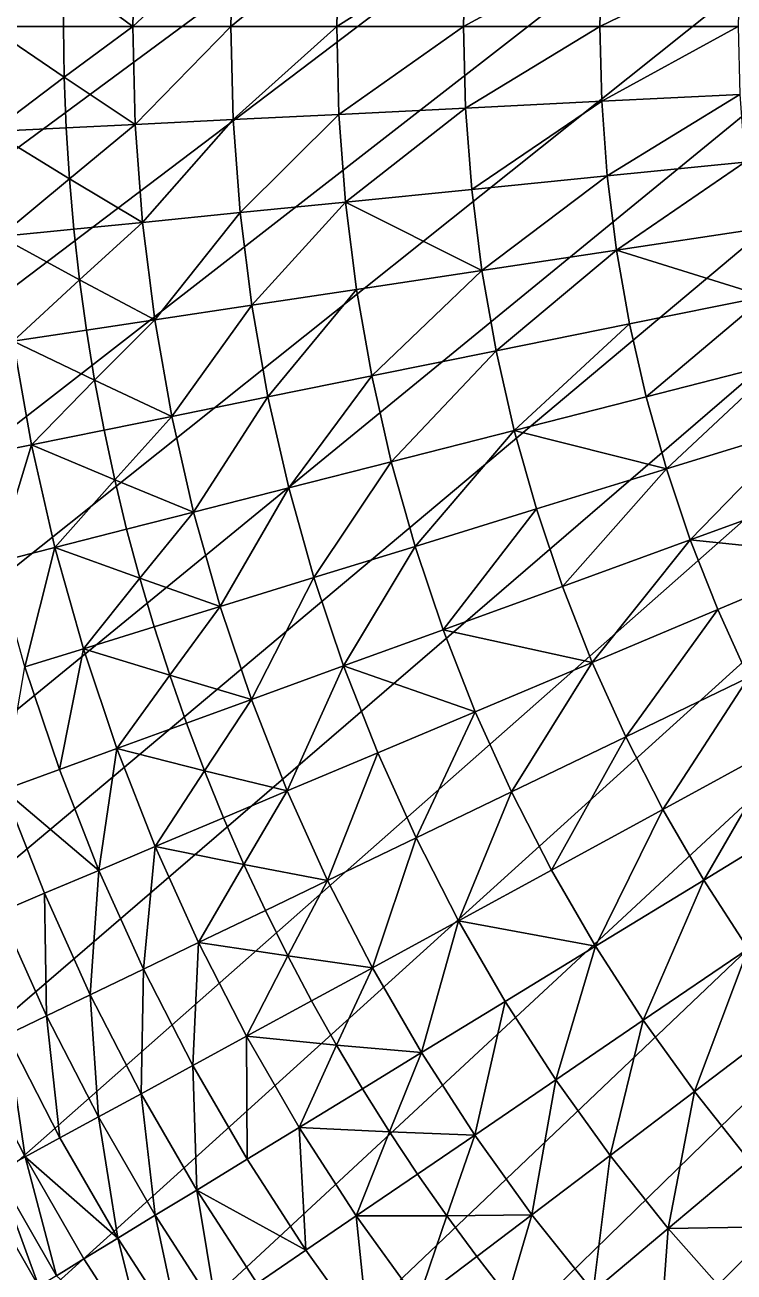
# Model space of a CAD drawing. Header units: millimetres. Extents: x -260 to 430, y -260 to 260.
# Drawn here: x -76.43 to -50.31, y -45.86 to 0.05 of the extents above; entities that cross this region are included whole.
import ezdxf

# ---------------------------------------------------------------- set-up
doc = ezdxf.new("R2010")
doc.units = ezdxf.units.MM
doc.header["$MEASUREMENT"] = 0
doc.layers.add('MESH_3D', color=2, linetype='CONTINUOUS')

msp = doc.modelspace()

# ---------------------------------------------------------------- linework, layer by layer
at = {"layer": 'MESH_3D'}
for points in [[(181.542, 186.125, 2950), (-259.919, 6.482, 2950), (-260, 0, 2950)], [(181.542, 186.125, 2950), (-260, 0, 2950), (-259.919, -6.482, 2950)], [(181.542, 186.125, 2950), (-259.919, -6.482, 2950), (-259.677, -12.96, 2950)], [(181.542, 186.125, 2950), (-259.677, -12.96, 2950), (-259.273, -19.43, 2950)], [(181.542, 186.125, 2950), (-259.273, -19.43, 2950), (-258.708, -25.888, 2950)], [(181.542, 186.125, 2950), (-258.708, -25.888, 2950), (-257.982, -32.329, 2950)], [(181.542, 186.125, 2950), (-257.982, -32.329, 2950), (-257.096, -38.751, 2950)], [(181.542, 186.125, 2950), (-257.096, -38.751, 2950), (-256.05, -45.149, 2950)], [(181.542, 186.125, 2950), (-256.05, -45.149, 2950), (-254.845, -51.518, 2950)], [(181.542, 186.125, 2950), (-254.845, -51.518, 2950), (-253.481, -57.855, 2950)], [(181.542, 186.125, 2950), (-253.481, -57.855, 2950), (-251.96, -64.157, 2950)], [(181.542, 186.125, 2950), (-251.96, -64.157, 2950), (-250.282, -70.419, 2950)], [(181.542, 186.125, 2950), (-250.282, -70.419, 2950), (-248.449, -76.636, 2950)], [(181.542, 186.125, 2950), (-248.449, -76.636, 2950), (-246.461, -82.807, 2950)], [(181.542, 186.125, 2950), (-246.461, -82.807, 2950), (-244.32, -88.925, 2950)], [(181.542, 186.125, 2950), (-244.32, -88.925, 2950), (-242.027, -94.989, 2950)], [(181.542, 186.125, 2950), (-242.027, -94.989, 2950), (-239.584, -100.993, 2950)], [(181.542, 186.125, 2950), (-239.584, -100.993, 2950), (-236.992, -106.935, 2950)], [(181.542, 186.125, 2950), (-236.992, -106.935, 2950), (-234.252, -112.81, 2950)], [(181.542, 186.125, 2950), (-234.252, -112.81, 2950), (-231.367, -118.615, 2950)], [(181.542, 186.125, 2950), (-231.367, -118.615, 2950), (-228.338, -124.346, 2950)], [(181.542, 186.125, 2950), (-228.338, -124.346, 2950), (-225.167, -130, 2950)], [(181.542, 186.125, 2950), (-225.167, -130, 2950), (-221.856, -135.573, 2950)], [(181.542, 186.125, 2950), (-221.856, -135.573, 2950), (-218.407, -141.062, 2950)], [(181.542, 186.125, 2950), (-218.407, -141.062, 2950), (-214.822, -146.463, 2950)], [(181.542, 186.125, 2950), (-214.822, -146.463, 2950), (-211.104, -151.773, 2950)], [(181.542, 186.125, 2950), (-211.104, -151.773, 2950), (-207.254, -156.989, 2950)], [(181.542, 186.125, 2950), (-207.254, -156.989, 2950), (-203.276, -162.107, 2950)], [(181.542, 186.125, 2950), (-203.276, -162.107, 2950), (-199.172, -167.125, 2950)], [(181.542, 186.125, 2950), (-199.172, -167.125, 2950), (-194.943, -172.038, 2950)], [(181.542, 186.125, 2950), (-194.943, -172.038, 2950), (-190.593, -176.845, 2950)], [(181.542, 186.125, 2950), (-190.593, -176.845, 2950), (-186.125, -181.542, 2950)], [(181.542, 186.125, 2950), (-186.125, -181.542, 2950), (-181.542, -186.125, 2950)], [(181.542, 186.125, 2950), (-181.542, -186.125, 2950), (-176.845, -190.593, 2950)], [(181.542, 186.125, 2950), (-176.845, -190.593, 2950), (-172.038, -194.943, 2950)], [(181.542, 186.125, 2950), (-172.038, -194.943, 2950), (-167.125, -199.172, 2950)], [(181.542, 186.125, 2950), (-167.125, -199.172, 2950), (-162.107, -203.276, 2950)], [(181.542, 186.125, 2950), (-162.107, -203.276, 2950), (-156.989, -207.254, 2950)], [(181.542, 186.125, 2950), (-156.989, -207.254, 2950), (-151.773, -211.104, 2950)], [(181.542, 186.125, 2950), (-151.773, -211.104, 2950), (-146.463, -214.822, 2950)], [(181.542, 186.125, 2950), (-146.463, -214.822, 2950), (-141.062, -218.407, 2950)], [(181.542, 186.125, 2950), (-141.062, -218.407, 2950), (-135.573, -221.856, 2950)], [(181.542, 186.125, 2950), (-135.573, -221.856, 2950), (-130, -225.167, 2950)], [(181.542, 186.125, 2950), (-130, -225.167, 2950), (-124.346, -228.338, 2950)], [(181.542, 186.125, 2950), (-124.346, -228.338, 2950), (-118.615, -231.367, 2950)], [(181.542, 186.125, 2950), (-118.615, -231.367, 2950), (-112.81, -234.252, 2950)], [(181.542, 186.125, 2950), (-112.81, -234.252, 2950), (-106.935, -236.992, 2950)], [(181.542, 186.125, 2950), (-106.935, -236.992, 2950), (-100.993, -239.584, 2950)], [(181.542, 186.125, 2950), (-100.993, -239.584, 2950), (-94.989, -242.027, 2950)], [(181.542, 186.125, 2950), (-94.989, -242.027, 2950), (-88.925, -244.32, 2950)], [(181.542, 186.125, 2950), (-88.925, -244.32, 2950), (-82.807, -246.461, 2950)], [(181.542, 186.125, 2950), (-82.807, -246.461, 2950), (-76.636, -248.449, 2950)], [(181.542, 186.125, 2950), (-76.636, -248.449, 2950), (-70.419, -250.282, 2950)], [(181.542, 186.125, 2950), (-70.419, -250.282, 2950), (-64.157, -251.96, 2950)], [(181.542, 186.125, 2950), (-64.157, -251.96, 2950), (-57.855, -253.481, 2950)], [(181.542, 186.125, 2950), (-57.855, -253.481, 2950), (-51.518, -254.845, 2950)], [(181.542, 186.125, 2950), (-51.518, -254.845, 2950), (-45.149, -256.05, 2950)], [(-77.729, 0, -27.31), (-77.632, 3.874, -27.31), (-74.977, 1.87, -29.155)], [(-72.453, 0, -30.723), (-74.977, 1.87, -29.155), (-72.363, 3.611, -30.723)], [(-72.453, 0, -30.723), (-72.363, 3.611, -30.723), (-68.756, 3.431, -32.733)], [(-72.453, 0, -30.723), (-68.756, 3.431, -32.733), (-68.842, 0, -32.733)], [(-68.842, 0, -32.733), (-68.756, 3.431, -32.733), (-64.864, 3.237, -34.667)], [(-68.842, 0, -32.733), (-64.864, 3.237, -34.667), (-64.944, 0, -34.667)], [(-64.944, 0, -34.667), (-64.864, 3.237, -34.667), (-60.196, 3.004, -36.717)], [(-64.944, 0, -34.667), (-60.196, 3.004, -36.717), (-60.271, 0, -36.717)], [(-60.271, 0, -36.717), (-60.196, 3.004, -36.717), (-55.187, 2.754, -38.639)], [(-60.271, 0, -36.717), (-55.187, 2.754, -38.639), (-55.255, 0, -38.639)], [(-55.255, 0, -38.639), (-55.187, 2.754, -38.639), (-50.097, 2.5, -40.339)], [(-55.255, 0, -38.639), (-50.097, 2.5, -40.339), (-50.16, 0, -40.339)], [(-77.729, 0, -27.31), (-74.977, 1.87, -29.155), (-75, 0, -29.155)], [(-72.453, 0, -30.723), (-75, 0, -29.155), (-74.977, 1.87, -29.155)], [(-77.729, 0, -27.31), (-75, 0, -29.155), (-74.977, -1.87, -29.155)], [(-77.632, -3.874, -27.31), (-77.729, 0, -27.31), (-74.977, -1.87, -29.155)], [(-72.453, 0, -30.723), (-74.977, -1.87, -29.155), (-75, 0, -29.155)], [(-72.363, -3.611, -30.723), (-74.977, -1.87, -29.155), (-72.453, 0, -30.723)], [(-72.363, -3.611, -30.723), (-72.453, 0, -30.723), (-68.842, 0, -32.733)], [(-72.363, -3.611, -30.723), (-68.842, 0, -32.733), (-68.756, -3.431, -32.733)], [(-68.756, -3.431, -32.733), (-68.842, 0, -32.733), (-64.944, 0, -34.667)], [(-68.756, -3.431, -32.733), (-64.944, 0, -34.667), (-64.864, -3.237, -34.667)], [(-64.864, -3.237, -34.667), (-64.944, 0, -34.667), (-60.271, 0, -36.717)], [(-64.864, -3.237, -34.667), (-60.271, 0, -36.717), (-60.196, -3.004, -36.717)], [(-60.196, -3.004, -36.717), (-60.271, 0, -36.717), (-55.255, 0, -38.639)], [(-60.196, -3.004, -36.717), (-55.255, 0, -38.639), (-55.187, -2.754, -38.639)], [(-55.187, -2.754, -38.639), (-55.255, 0, -38.639), (-50.16, 0, -40.339)], [(-55.187, -2.754, -38.639), (-50.16, 0, -40.339), (-50.097, -2.5, -40.339)], [(-77.632, -3.874, -27.31), (-74.977, -1.87, -29.155), (-74.907, -3.738, -29.155)], [(-72.363, -3.611, -30.723), (-74.907, -3.738, -29.155), (-74.977, -1.87, -29.155)], [(-59.971, -6.001, -36.717), (-60.196, -3.004, -36.717), (-55.187, -2.754, -38.639)], [(-59.971, -6.001, -36.717), (-55.187, -2.754, -38.639), (-54.981, -5.502, -38.639)], [(-54.981, -5.502, -38.639), (-55.187, -2.754, -38.639), (-50.097, -2.5, -40.339)], [(-54.981, -5.502, -38.639), (-50.097, -2.5, -40.339), (-49.911, -4.994, -40.339)], [(-64.622, -6.466, -34.667), (-64.864, -3.237, -34.667), (-60.196, -3.004, -36.717)], [(-64.622, -6.466, -34.667), (-60.196, -3.004, -36.717), (-59.971, -6.001, -36.717)], [(-72.363, -3.611, -30.723), (-74.79, -5.605, -29.155), (-74.907, -3.738, -29.155)], [(-72.093, -7.214, -30.723), (-74.79, -5.605, -29.155), (-72.363, -3.611, -30.723)], [(-72.093, -7.214, -30.723), (-72.363, -3.611, -30.723), (-68.756, -3.431, -32.733)], [(-72.093, -7.214, -30.723), (-68.756, -3.431, -32.733), (-68.5, -6.854, -32.733)], [(-68.5, -6.854, -32.733), (-68.756, -3.431, -32.733), (-64.864, -3.237, -34.667)], [(-68.5, -6.854, -32.733), (-64.864, -3.237, -34.667), (-64.622, -6.466, -34.667)], [(-77.632, -3.874, -27.31), (-74.907, -3.738, -29.155), (-74.79, -5.605, -29.155)], [(-77.343, -7.739, -27.31), (-77.632, -3.874, -27.31), (-74.79, -5.605, -29.155)], [(-54.638, -8.235, -38.639), (-54.981, -5.502, -38.639), (-49.911, -4.994, -40.339)], [(-54.638, -8.235, -38.639), (-49.911, -4.994, -40.339), (-49.6, -7.476, -40.339)], [(-59.598, -8.983, -36.717), (-59.971, -6.001, -36.717), (-54.981, -5.502, -38.639)], [(-59.598, -8.983, -36.717), (-54.981, -5.502, -38.639), (-54.638, -8.235, -38.639)], [(-77.343, -7.739, -27.31), (-74.79, -5.605, -29.155), (-74.627, -7.468, -29.155)], [(-72.093, -7.214, -30.723), (-74.627, -7.468, -29.155), (-74.79, -5.605, -29.155)], [(-64.622, -6.466, -34.667), (-59.971, -6.001, -36.717), (-59.598, -8.983, -36.717)], [(-71.644, -10.799, -30.723), (-72.093, -7.214, -30.723), (-68.5, -6.854, -32.733)], [(-71.644, -10.799, -30.723), (-68.5, -6.854, -32.733), (-68.073, -10.26, -32.733)], [(-68.073, -10.26, -32.733), (-68.5, -6.854, -32.733), (-64.622, -6.466, -34.667)], [(-68.073, -10.26, -32.733), (-64.622, -6.466, -34.667), (-64.219, -9.679, -34.667)], [(-64.219, -9.679, -34.667), (-64.622, -6.466, -34.667), (-59.598, -8.983, -36.717)], [(-72.093, -7.214, -30.723), (-74.418, -9.326, -29.155), (-74.627, -7.468, -29.155)], [(-71.644, -10.799, -30.723), (-74.418, -9.326, -29.155), (-72.093, -7.214, -30.723)], [(-77.343, -7.739, -27.31), (-74.627, -7.468, -29.155), (-74.418, -9.326, -29.155)], [(-76.861, -11.585, -27.31), (-77.343, -7.739, -27.31), (-74.418, -9.326, -29.155)], [(-54.638, -8.235, -38.639), (-49.6, -7.476, -40.339), (-49.165, -9.939, -40.339)], [(-59.076, -11.942, -36.717), (-59.598, -8.983, -36.717), (-54.638, -8.235, -38.639)], [(-59.076, -11.942, -36.717), (-54.638, -8.235, -38.639), (-54.16, -10.949, -38.639)], [(-54.16, -10.949, -38.639), (-54.638, -8.235, -38.639), (-49.165, -9.939, -40.339)], [(-63.657, -12.868, -34.667), (-64.219, -9.679, -34.667), (-59.598, -8.983, -36.717)], [(-63.657, -12.868, -34.667), (-59.598, -8.983, -36.717), (-59.076, -11.942, -36.717)], [(-76.861, -11.585, -27.31), (-74.418, -9.326, -29.155), (-74.162, -11.178, -29.155)], [(-71.644, -10.799, -30.723), (-74.162, -11.178, -29.155), (-74.418, -9.326, -29.155)], [(-67.477, -13.641, -32.733), (-68.073, -10.26, -32.733), (-64.219, -9.679, -34.667)], [(-67.477, -13.641, -32.733), (-64.219, -9.679, -34.667), (-63.657, -12.868, -34.667)], [(-53.547, -13.635, -38.639), (-54.16, -10.949, -38.639), (-49.165, -9.939, -40.339)], [(-53.547, -13.635, -38.639), (-49.165, -9.939, -40.339), (-48.609, -12.377, -40.339)], [(-71.017, -14.356, -30.723), (-71.644, -10.799, -30.723), (-68.073, -10.26, -32.733)], [(-71.017, -14.356, -30.723), (-68.073, -10.26, -32.733), (-67.477, -13.641, -32.733)], [(-71.644, -10.799, -30.723), (-73.861, -13.024, -29.155), (-74.162, -11.178, -29.155)], [(-71.017, -14.356, -30.723), (-73.861, -13.024, -29.155), (-71.644, -10.799, -30.723)], [(-58.407, -14.872, -36.717), (-59.076, -11.942, -36.717), (-54.16, -10.949, -38.639)], [(-58.407, -14.872, -36.717), (-54.16, -10.949, -38.639), (-53.547, -13.635, -38.639)], [(-76.861, -11.585, -27.31), (-74.162, -11.178, -29.155), (-73.861, -13.024, -29.155)], [(-78.396, -15.848, -25.632), (-76.861, -11.585, -27.31), (-76.188, -15.402, -27.31)], [(-76.188, -15.402, -27.31), (-76.861, -11.585, -27.31), (-73.861, -13.024, -29.155)], [(-62.936, -16.025, -34.667), (-63.657, -12.868, -34.667), (-59.076, -11.942, -36.717)], [(-62.936, -16.025, -34.667), (-59.076, -11.942, -36.717), (-58.407, -14.872, -36.717)], [(-52.8, -16.287, -38.639), (-53.547, -13.635, -38.639), (-48.609, -12.377, -40.339)], [(-52.8, -16.287, -38.639), (-48.609, -12.377, -40.339), (-47.931, -14.785, -40.339)], [(-76.188, -15.402, -27.31), (-73.861, -13.024, -29.155), (-73.513, -14.861, -29.155)], [(-71.017, -14.356, -30.723), (-73.513, -14.861, -29.155), (-73.861, -13.024, -29.155)], [(-66.713, -16.987, -32.733), (-67.477, -13.641, -32.733), (-63.657, -12.868, -34.667)], [(-66.713, -16.987, -32.733), (-63.657, -12.868, -34.667), (-62.936, -16.025, -34.667)], [(-70.213, -17.878, -30.723), (-71.017, -14.356, -30.723), (-67.477, -13.641, -32.733)], [(-70.213, -17.878, -30.723), (-67.477, -13.641, -32.733), (-66.713, -16.987, -32.733)], [(-58.407, -14.872, -36.717), (-53.547, -13.635, -38.639), (-52.8, -16.287, -38.639)], [(-71.017, -14.356, -30.723), (-73.12, -16.689, -29.155), (-73.513, -14.861, -29.155)], [(-70.213, -17.878, -30.723), (-73.12, -16.689, -29.155), (-71.017, -14.356, -30.723)], [(-76.188, -15.402, -27.31), (-73.513, -14.861, -29.155), (-73.12, -16.689, -29.155)], [(-62.059, -19.143, -34.667), (-62.936, -16.025, -34.667), (-58.407, -14.872, -36.717)], [(-62.059, -19.143, -34.667), (-58.407, -14.872, -36.717), (-57.593, -17.765, -36.717)], [(-57.593, -17.765, -36.717), (-58.407, -14.872, -36.717), (-52.8, -16.287, -38.639)], [(-51.923, -18.898, -38.639), (-52.8, -16.287, -38.639), (-47.931, -14.785, -40.339)], [(-51.923, -18.898, -38.639), (-47.931, -14.785, -40.339), (-47.135, -17.156, -40.339)], [(-77.508, -19.736, -25.632), (-78.396, -15.848, -25.632), (-76.188, -15.402, -27.31)], [(-77.508, -19.736, -25.632), (-76.188, -15.402, -27.31), (-75.325, -19.18, -27.31)], [(-75.325, -19.18, -27.31), (-76.188, -15.402, -27.31), (-73.12, -16.689, -29.155)], [(-65.783, -20.291, -32.733), (-66.713, -16.987, -32.733), (-62.936, -16.025, -34.667)], [(-65.783, -20.291, -32.733), (-62.936, -16.025, -34.667), (-62.059, -19.143, -34.667)], [(-56.636, -20.614, -36.717), (-57.593, -17.765, -36.717), (-52.8, -16.287, -38.639)], [(-56.636, -20.614, -36.717), (-52.8, -16.287, -38.639), (-51.923, -18.898, -38.639)], [(-75.325, -19.18, -27.31), (-73.12, -16.689, -29.155), (-72.681, -18.507, -29.155)], [(-70.213, -17.878, -30.723), (-72.681, -18.507, -29.155), (-73.12, -16.689, -29.155)], [(-69.234, -21.356, -30.723), (-70.213, -17.878, -30.723), (-66.713, -16.987, -32.733)], [(-69.234, -21.356, -30.723), (-66.713, -16.987, -32.733), (-65.783, -20.291, -32.733)], [(-51.923, -18.898, -38.639), (-47.135, -17.156, -40.339), (-46.221, -19.484, -40.339)], [(-70.213, -17.878, -30.723), (-72.197, -20.313, -29.155), (-72.681, -18.507, -29.155)], [(-69.234, -21.356, -30.723), (-72.197, -20.313, -29.155), (-70.213, -17.878, -30.723)], [(-61.028, -22.212, -34.667), (-62.059, -19.143, -34.667), (-57.593, -17.765, -36.717)], [(-61.028, -22.212, -34.667), (-57.593, -17.765, -36.717), (-56.636, -20.614, -36.717)], [(-75.325, -19.18, -27.31), (-72.681, -18.507, -29.155), (-72.197, -20.313, -29.155)], [(-76.428, -23.575, -25.632), (-77.508, -19.736, -25.632), (-75.325, -19.18, -27.31)], [(-76.428, -23.575, -25.632), (-75.325, -19.18, -27.31), (-74.275, -22.911, -27.31)], [(-74.275, -22.911, -27.31), (-75.325, -19.18, -27.31), (-72.197, -20.313, -29.155)], [(-64.69, -23.545, -32.733), (-65.783, -20.291, -32.733), (-62.059, -19.143, -34.667)], [(-64.69, -23.545, -32.733), (-62.059, -19.143, -34.667), (-61.028, -22.212, -34.667)], [(-55.538, -23.411, -36.717), (-56.636, -20.614, -36.717), (-51.923, -18.898, -38.639)], [(-55.538, -23.411, -36.717), (-51.923, -18.898, -38.639), (-50.916, -21.463, -38.639)], [(-50.916, -21.463, -38.639), (-51.923, -18.898, -38.639), (-46.221, -19.484, -40.339)], [(-49.783, -23.974, -38.639), (-50.916, -21.463, -38.639), (-46.221, -19.484, -40.339)], [(-74.275, -22.911, -27.31), (-72.197, -20.313, -29.155), (-71.668, -22.107, -29.155)], [(-69.234, -21.356, -30.723), (-71.668, -22.107, -29.155), (-72.197, -20.313, -29.155)], [(-68.084, -24.78, -30.723), (-69.234, -21.356, -30.723), (-65.783, -20.291, -32.733)], [(-68.084, -24.78, -30.723), (-65.783, -20.291, -32.733), (-64.69, -23.545, -32.733)], [(-61.028, -22.212, -34.667), (-56.636, -20.614, -36.717), (-55.538, -23.411, -36.717)], [(-69.234, -21.356, -30.723), (-71.095, -23.886, -29.155), (-71.668, -22.107, -29.155)], [(-68.084, -24.78, -30.723), (-71.095, -23.886, -29.155), (-69.234, -21.356, -30.723)], [(-54.302, -26.151, -36.717), (-55.538, -23.411, -36.717), (-50.916, -21.463, -38.639)], [(-54.302, -26.151, -36.717), (-50.916, -21.463, -38.639), (-49.783, -23.974, -38.639)], [(-74.275, -22.911, -27.31), (-71.668, -22.107, -29.155), (-71.095, -23.886, -29.155)], [(-64.69, -23.545, -32.733), (-61.028, -22.212, -34.667), (-59.845, -25.227, -34.667)], [(-59.845, -25.227, -34.667), (-61.028, -22.212, -34.667), (-55.538, -23.411, -36.717)], [(-75.158, -27.355, -25.632), (-76.428, -23.575, -25.632), (-74.275, -22.911, -27.31)], [(-75.158, -27.355, -25.632), (-74.275, -22.911, -27.31), (-73.041, -26.585, -27.31)], [(-73.041, -26.585, -27.31), (-74.275, -22.911, -27.31), (-71.095, -23.886, -29.155)], [(-58.513, -28.178, -34.667), (-59.845, -25.227, -34.667), (-55.538, -23.411, -36.717)], [(-58.513, -28.178, -34.667), (-55.538, -23.411, -36.717), (-54.302, -26.151, -36.717)], [(-77.2, -28.098, -23.852), (-76.428, -23.575, -25.632), (-75.158, -27.355, -25.632)], [(-66.764, -28.143, -30.723), (-68.084, -24.78, -30.723), (-64.69, -23.545, -32.733)], [(-66.764, -28.143, -30.723), (-64.69, -23.545, -32.733), (-63.436, -26.741, -32.733)], [(-63.436, -26.741, -32.733), (-64.69, -23.545, -32.733), (-59.845, -25.227, -34.667)], [(-73.041, -26.585, -27.31), (-71.095, -23.886, -29.155), (-70.477, -25.652, -29.155)], [(-68.084, -24.78, -30.723), (-70.477, -25.652, -29.155), (-71.095, -23.886, -29.155)], [(-52.931, -28.825, -36.717), (-54.302, -26.151, -36.717), (-49.783, -23.974, -38.639)], [(-52.931, -28.825, -36.717), (-49.783, -23.974, -38.639), (-48.526, -26.426, -38.639)], [(-68.084, -24.78, -30.723), (-69.816, -27.401, -29.155), (-70.477, -25.652, -29.155)], [(-66.764, -28.143, -30.723), (-69.816, -27.401, -29.155), (-68.084, -24.78, -30.723)], [(-62.024, -29.869, -32.733), (-63.436, -26.741, -32.733), (-59.845, -25.227, -34.667)], [(-62.024, -29.869, -32.733), (-59.845, -25.227, -34.667), (-58.513, -28.178, -34.667)], [(-73.041, -26.585, -27.31), (-70.477, -25.652, -29.155), (-69.816, -27.401, -29.155)], [(-57.035, -31.06, -34.667), (-58.513, -28.178, -34.667), (-54.302, -26.151, -36.717)], [(-57.035, -31.06, -34.667), (-54.302, -26.151, -36.717), (-52.931, -28.825, -36.717)], [(-73.701, -31.068, -25.632), (-75.158, -27.355, -25.632), (-73.041, -26.585, -27.31)], [(-73.701, -31.068, -25.632), (-73.041, -26.585, -27.31), (-71.625, -30.193, -27.31)], [(-71.625, -30.193, -27.31), (-73.041, -26.585, -27.31), (-69.816, -27.401, -29.155)], [(-51.429, -31.427, -36.717), (-52.931, -28.825, -36.717), (-48.526, -26.426, -38.639)], [(-51.429, -31.427, -36.717), (-48.526, -26.426, -38.639), (-47.149, -28.812, -38.639)], [(-65.278, -31.436, -30.723), (-66.764, -28.143, -30.723), (-63.436, -26.741, -32.733)], [(-65.278, -31.436, -30.723), (-63.436, -26.741, -32.733), (-62.024, -29.869, -32.733)], [(-73.701, -31.068, -25.632), (-77.2, -28.098, -23.852), (-75.158, -27.355, -25.632)], [(-71.625, -30.193, -27.31), (-69.816, -27.401, -29.155), (-69.111, -29.133, -29.155)], [(-66.764, -28.143, -30.723), (-69.111, -29.133, -29.155), (-69.816, -27.401, -29.155)], [(-77.347, -32.605, -22.245), (-77.2, -28.098, -23.852), (-75.703, -31.912, -23.852)], [(-75.703, -31.912, -23.852), (-77.2, -28.098, -23.852), (-73.701, -31.068, -25.632)], [(-66.764, -28.143, -30.723), (-68.363, -30.847, -29.155), (-69.111, -29.133, -29.155)], [(-65.278, -31.436, -30.723), (-68.363, -30.847, -29.155), (-66.764, -28.143, -30.723)], [(-60.458, -32.924, -32.733), (-62.024, -29.869, -32.733), (-58.513, -28.178, -34.667)], [(-60.458, -32.924, -32.733), (-58.513, -28.178, -34.667), (-57.035, -31.06, -34.667)], [(-55.416, -33.864, -34.667), (-57.035, -31.06, -34.667), (-52.931, -28.825, -36.717)], [(-55.416, -33.864, -34.667), (-52.931, -28.825, -36.717), (-51.429, -31.427, -36.717)], [(-49.798, -33.952, -36.717), (-51.429, -31.427, -36.717), (-47.149, -28.812, -38.639)], [(-71.625, -30.193, -27.31), (-69.111, -29.133, -29.155), (-68.363, -30.847, -29.155)], [(-72.061, -34.703, -25.632), (-73.701, -31.068, -25.632), (-71.625, -30.193, -27.31)], [(-72.061, -34.703, -25.632), (-71.625, -30.193, -27.31), (-70.031, -33.725, -27.31)], [(-70.031, -33.725, -27.31), (-71.625, -30.193, -27.31), (-68.363, -30.847, -29.155)], [(-63.63, -34.651, -30.723), (-65.278, -31.436, -30.723), (-62.024, -29.869, -32.733)], [(-63.63, -34.651, -30.723), (-62.024, -29.869, -32.733), (-60.458, -32.924, -32.733)], [(-74.018, -35.645, -23.852), (-75.703, -31.912, -23.852), (-73.701, -31.068, -25.632)], [(-74.018, -35.645, -23.852), (-73.701, -31.068, -25.632), (-72.061, -34.703, -25.632)], [(-70.031, -33.725, -27.31), (-68.363, -30.847, -29.155), (-67.573, -32.541, -29.155)], [(-65.278, -31.436, -30.723), (-67.573, -32.541, -29.155), (-68.363, -30.847, -29.155)], [(-60.458, -32.924, -32.733), (-57.035, -31.06, -34.667), (-55.416, -33.864, -34.667)], [(-65.278, -31.436, -30.723), (-66.74, -34.216, -29.155), (-67.573, -32.541, -29.155)], [(-63.63, -34.651, -30.723), (-66.74, -34.216, -29.155), (-65.278, -31.436, -30.723)], [(-53.659, -36.584, -34.667), (-55.416, -33.864, -34.667), (-51.429, -31.427, -36.717)], [(-53.659, -36.584, -34.667), (-51.429, -31.427, -36.717), (-49.798, -33.952, -36.717)], [(-75.626, -36.42, -22.245), (-77.347, -32.605, -22.245), (-75.703, -31.912, -23.852)], [(-75.626, -36.42, -22.245), (-75.703, -31.912, -23.852), (-74.018, -35.645, -23.852)], [(-70.031, -33.725, -27.31), (-67.573, -32.541, -29.155), (-66.74, -34.216, -29.155)], [(-77.084, -37.122, -20.646), (-77.347, -32.605, -22.245), (-75.626, -36.42, -22.245)], [(-61.824, -37.78, -30.723), (-63.63, -34.651, -30.723), (-60.458, -32.924, -32.733)], [(-61.824, -37.78, -30.723), (-60.458, -32.924, -32.733), (-58.742, -35.896, -32.733)], [(-58.742, -35.896, -32.733), (-60.458, -32.924, -32.733), (-55.416, -33.864, -34.667)], [(-70.241, -38.251, -25.632), (-72.061, -34.703, -25.632), (-70.031, -33.725, -27.31)], [(-70.241, -38.251, -25.632), (-70.031, -33.725, -27.31), (-68.263, -37.174, -27.31)], [(-68.263, -37.174, -27.31), (-70.031, -33.725, -27.31), (-66.74, -34.216, -29.155)], [(-56.88, -38.78, -32.733), (-58.742, -35.896, -32.733), (-55.416, -33.864, -34.667)], [(-56.88, -38.78, -32.733), (-55.416, -33.864, -34.667), (-53.659, -36.584, -34.667)], [(-51.769, -39.214, -34.667), (-53.659, -36.584, -34.667), (-49.798, -33.952, -36.717)], [(-51.769, -39.214, -34.667), (-49.798, -33.952, -36.717), (-48.044, -36.392, -36.717)], [(-68.263, -37.174, -27.31), (-66.74, -34.216, -29.155), (-65.867, -35.869, -29.155)], [(-63.63, -34.651, -30.723), (-65.867, -35.869, -29.155), (-66.74, -34.216, -29.155)], [(-72.15, -39.291, -23.852), (-74.018, -35.645, -23.852), (-72.061, -34.703, -25.632)], [(-72.15, -39.291, -23.852), (-72.061, -34.703, -25.632), (-70.241, -38.251, -25.632)], [(-63.63, -34.651, -30.723), (-64.952, -37.5, -29.155), (-65.867, -35.869, -29.155)], [(-61.824, -37.78, -30.723), (-64.952, -37.5, -29.155), (-63.63, -34.651, -30.723)], [(-73.717, -40.144, -22.245), (-75.626, -36.42, -22.245), (-74.018, -35.645, -23.852)], [(-73.717, -40.144, -22.245), (-74.018, -35.645, -23.852), (-72.15, -39.291, -23.852)], [(-68.263, -37.174, -27.31), (-65.867, -35.869, -29.155), (-64.952, -37.5, -29.155)], [(-59.864, -40.814, -30.723), (-61.824, -37.78, -30.723), (-58.742, -35.896, -32.733)], [(-59.864, -40.814, -30.723), (-58.742, -35.896, -32.733), (-56.88, -38.78, -32.733)], [(-75.138, -40.918, -20.646), (-77.084, -37.122, -20.646), (-75.626, -36.42, -22.245)], [(-75.138, -40.918, -20.646), (-75.626, -36.42, -22.245), (-73.717, -40.144, -22.245)], [(-54.876, -41.567, -32.733), (-56.88, -38.78, -32.733), (-53.659, -36.584, -34.667)], [(-54.876, -41.567, -32.733), (-53.659, -36.584, -34.667), (-51.769, -39.214, -34.667)], [(-49.75, -41.745, -34.667), (-51.769, -39.214, -34.667), (-48.044, -36.392, -36.717)], [(-76.423, -41.618, -19.056), (-78.403, -37.757, -19.056), (-77.084, -37.122, -20.646)], [(-76.423, -41.618, -19.056), (-77.084, -37.122, -20.646), (-75.138, -40.918, -20.646)], [(-68.247, -41.705, -25.632), (-70.241, -38.251, -25.632), (-68.263, -37.174, -27.31)], [(-66.325, -40.531, -27.31), (-68.263, -37.174, -27.31), (-64.952, -37.5, -29.155)], [(-68.247, -41.705, -25.632), (-68.263, -37.174, -27.31), (-66.325, -40.531, -27.31)], [(-66.325, -40.531, -27.31), (-64.952, -37.5, -29.155), (-63.997, -39.108, -29.155)], [(-61.824, -37.78, -30.723), (-63.997, -39.108, -29.155), (-64.952, -37.5, -29.155)], [(-77.462, -42.184, -17.643), (-78.403, -37.757, -19.056), (-76.423, -41.618, -19.056)], [(-61.824, -37.78, -30.723), (-63.002, -40.691, -29.155), (-63.997, -39.108, -29.155)], [(-59.864, -40.814, -30.723), (-63.002, -40.691, -29.155), (-61.824, -37.78, -30.723)], [(-70.101, -42.838, -23.852), (-72.15, -39.291, -23.852), (-70.241, -38.251, -25.632)], [(-70.101, -42.838, -23.852), (-70.241, -38.251, -25.632), (-68.247, -41.705, -25.632)], [(-57.755, -43.748, -30.723), (-59.864, -40.814, -30.723), (-56.88, -38.78, -32.733)], [(-57.755, -43.748, -30.723), (-56.88, -38.78, -32.733), (-54.876, -41.567, -32.733)], [(-71.624, -43.768, -22.245), (-73.717, -40.144, -22.245), (-72.15, -39.291, -23.852)], [(-71.624, -43.768, -22.245), (-72.15, -39.291, -23.852), (-70.101, -42.838, -23.852)], [(-66.325, -40.531, -27.31), (-63.997, -39.108, -29.155), (-63.002, -40.691, -29.155)], [(-52.736, -44.251, -32.733), (-54.876, -41.567, -32.733), (-51.769, -39.214, -34.667)], [(-52.736, -44.251, -32.733), (-51.769, -39.214, -34.667), (-49.75, -41.745, -34.667)], [(-73.005, -44.612, -20.646), (-75.138, -40.918, -20.646), (-73.717, -40.144, -22.245)], [(-73.005, -44.612, -20.646), (-73.717, -40.144, -22.245), (-71.624, -43.768, -22.245)], [(-66.084, -45.055, -25.632), (-68.247, -41.705, -25.632), (-66.325, -40.531, -27.31)], [(-64.223, -43.786, -27.31), (-66.325, -40.531, -27.31), (-63.002, -40.691, -29.155)], [(-66.084, -45.055, -25.632), (-66.325, -40.531, -27.31), (-64.223, -43.786, -27.31)], [(-64.223, -43.786, -27.31), (-63.002, -40.691, -29.155), (-61.968, -42.249, -29.155)], [(-59.864, -40.814, -30.723), (-61.968, -42.249, -29.155), (-63.002, -40.691, -29.155)], [(-59.864, -40.814, -30.723), (-60.895, -43.781, -29.155), (-61.968, -42.249, -29.155)], [(-57.755, -43.748, -30.723), (-60.895, -43.781, -29.155), (-59.864, -40.814, -30.723)], [(-73.005, -44.612, -20.646), (-76.423, -41.618, -19.056), (-75.138, -40.918, -20.646)], [(-75.264, -45.993, -17.643), (-77.462, -42.184, -17.643), (-76.423, -41.618, -19.056)], [(-74.254, -45.375, -19.056), (-76.423, -41.618, -19.056), (-73.005, -44.612, -20.646)], [(-75.264, -45.993, -17.643), (-76.423, -41.618, -19.056), (-74.254, -45.375, -19.056)], [(-66.084, -45.055, -25.632), (-70.101, -42.838, -23.852), (-68.247, -41.705, -25.632)], [(-55.502, -46.572, -30.723), (-57.755, -43.748, -30.723), (-54.876, -41.567, -32.733)], [(-55.502, -46.572, -30.723), (-54.876, -41.567, -32.733), (-52.736, -44.251, -32.733)], [(-52.736, -44.251, -32.733), (-49.75, -41.745, -34.667), (-47.607, -44.173, -34.667)], [(-75.909, -46.387, -16.667), (-78.127, -42.546, -16.667), (-77.462, -42.184, -17.643)], [(-75.909, -46.387, -16.667), (-77.462, -42.184, -17.643), (-75.264, -45.993, -17.643)], [(-76.521, -46.761, -15.675), (-78.127, -42.546, -16.667), (-75.909, -46.387, -16.667)], [(-64.223, -43.786, -27.31), (-61.968, -42.249, -29.155), (-60.895, -43.781, -29.155)], [(-69.353, -47.284, -22.245), (-71.624, -43.768, -22.245), (-70.101, -42.838, -23.852)], [(-67.879, -46.279, -23.852), (-70.101, -42.838, -23.852), (-66.084, -45.055, -25.632)], [(-69.353, -47.284, -22.245), (-70.101, -42.838, -23.852), (-67.879, -46.279, -23.852)], [(-70.69, -48.196, -20.646), (-73.005, -44.612, -20.646), (-71.624, -43.768, -22.245)], [(-70.69, -48.196, -20.646), (-71.624, -43.768, -22.245), (-69.353, -47.284, -22.245)], [(-63.756, -48.293, -25.632), (-66.084, -45.055, -25.632), (-64.223, -43.786, -27.31)], [(-61.96, -46.933, -27.31), (-64.223, -43.786, -27.31), (-60.895, -43.781, -29.155)], [(-63.756, -48.293, -25.632), (-64.223, -43.786, -27.31), (-61.96, -46.933, -27.31)], [(-61.96, -46.933, -27.31), (-60.895, -43.781, -29.155), (-59.785, -45.285, -29.155)], [(-57.755, -43.748, -30.723), (-59.785, -45.285, -29.155), (-60.895, -43.781, -29.155)], [(-57.755, -43.748, -30.723), (-58.637, -46.762, -29.155), (-59.785, -45.285, -29.155)], [(-55.502, -46.572, -30.723), (-58.637, -46.762, -29.155), (-57.755, -43.748, -30.723)], [(-53.112, -49.281, -30.723), (-55.502, -46.572, -30.723), (-52.736, -44.251, -32.733)], [(-53.112, -49.281, -30.723), (-52.736, -44.251, -32.733), (-50.465, -46.824, -32.733)], [(-50.465, -46.824, -32.733), (-52.736, -44.251, -32.733), (-47.607, -44.173, -34.667)], [(-48.068, -49.281, -32.733), (-50.465, -46.824, -32.733), (-47.607, -44.173, -34.667)], [(-71.9, -49.02, -19.056), (-74.254, -45.375, -19.056), (-73.005, -44.612, -20.646)], [(-71.9, -49.02, -19.056), (-73.005, -44.612, -20.646), (-70.69, -48.196, -20.646)], [(-71.9, -49.02, -19.056), (-75.264, -45.993, -17.643), (-74.254, -45.375, -19.056)], [(-63.756, -48.293, -25.632), (-67.879, -46.279, -23.852), (-66.084, -45.055, -25.632)], [(-61.96, -46.933, -27.31), (-59.785, -45.285, -29.155), (-58.637, -46.762, -29.155)]]:
    msp.add_3dface(points, dxfattribs=at)

doc.saveas('drawing.dxf')
